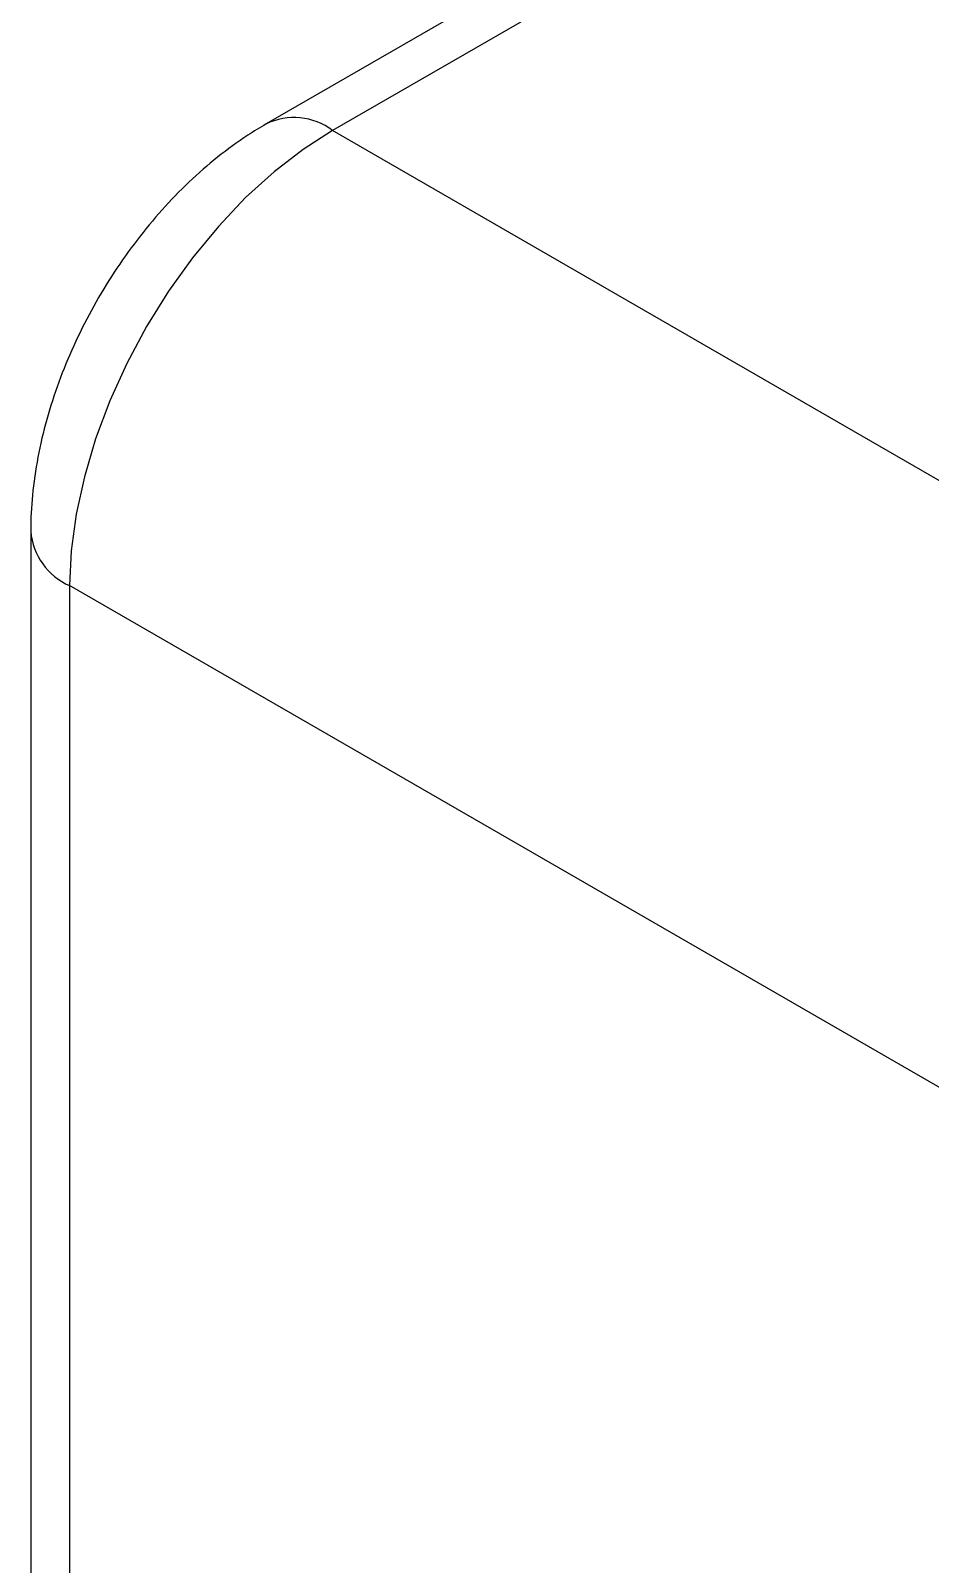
# Model space of a CAD drawing. Extents: x 150 to 4150, y 50 to 2920.
# Drawn here: x 2863.3 to 3032.7, y 1974.1 to 2263 of the extents above; entities that cross this region are included whole.
import ezdxf

# ---------------------------------------------------------------- set-up
doc = ezdxf.new("R2010")
doc.units = 0
doc.header["$LTSCALE"] = 10
doc.linetypes.add('SLD-KATı', pattern=[0])
doc.layers.get('0').update_dxf_attribs({"linetype": 'CONTINUOUS'})

msp = doc.modelspace()

# ---------------------------------------------------------------- linework, layer by layer
at = {"color": 7, "linetype": 'SLD-KATı'}
for p, q in [((2988.95, 2292.36), (2907.63, 2245.42)), ((3001.45, 2291.13), (2920.13, 2244.18)), ((3089.84, 2146.21), (2920.13, 2244.18)), ((2863.31, 2168.65), (2863.31, 1580.75)), ((3040.34, 2060.48), (2870.63, 2158.45)), ((2870.63, 2158.45), (2870.63, 1570.54))]:
    msp.add_line(p, q, dxfattribs=at)
at = {"color": 7, "linetype": 'SLD-KATı', "flags": 128}
msp.add_lwpolyline([(2920.13, 2244.18), (2914.59, 2240.62), (2909.12, 2236.39), (2903.78, 2231.54), (2898.65, 2226.12), (2893.8, 2220.22), (2889.27, 2213.9), (2885.13, 2207.24), (2881.43, 2200.32), (2878.22, 2193.24), (2875.53, 2186.08), (2873.41, 2178.93), (2871.87, 2171.89), (2870.94, 2165.03), (2870.63, 2158.45)], dxfattribs=at)
at = {"color": 8, "linetype": 'SLD-KATı'}
for centre, radius, start, end in [((2912.88, 2234.66), 11.97, 52.719, 116.2321), ((2875.58, 2169.73), 12.32, 184.9869, 246.3061)]:
    msp.add_arc(centre, radius, start, end, dxfattribs=at)
at = {"color": 7, "linetype": 'SLD-KATı'}
msp.add_open_spline([(2907.63, 2245.42), (2906.47, 2244.72), (2903.35, 2242.85), (2898.46, 2239.25), (2893.06, 2234.54), (2887.98, 2229.3), (2883.27, 2223.61), (2878.97, 2217.54), (2875.1, 2211.16), (2871.71, 2204.51), (2868.83, 2197.65), (2866.49, 2190.64), (2864.73, 2183.51), (2863.64, 2176.49), (2863.32, 2171.54), (2863.31, 2169), (2863.31, 2168.65)], degree=3, knots=[0, 0, 0, 0, 0.0462181, 0.1249283, 0.2037222, 0.2824154, 0.3607996, 0.4388998, 0.5168725, 0.5949405, 0.673297, 0.7521816, 0.8318447, 0.9124734, 0.9882844, 1, 1, 1, 1], dxfattribs=at)

doc.saveas('drawing.dxf')
